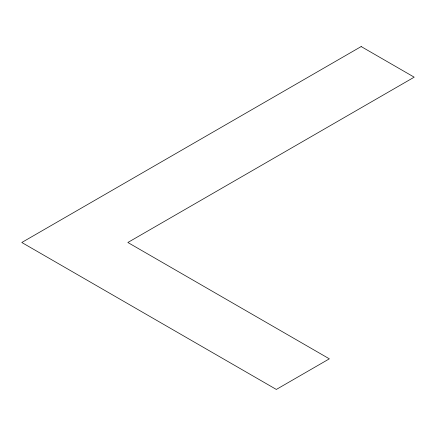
<?xml version="1.0" encoding="UTF-8"?>
<svg xmlns="http://www.w3.org/2000/svg" width="436" height="436" viewBox="0 0 436 436"><rect width="100%" height="100%" fill="white"/><g stroke="black" fill="none" stroke-linecap="round" stroke-linejoin="round"><path stroke-width="0.65" d="M361.172 46.559L21.8 242.492L276.331 389.441L329.354 358.828L127.852 242.492L414.2 77.172L361.172 46.559"/></g></svg>
